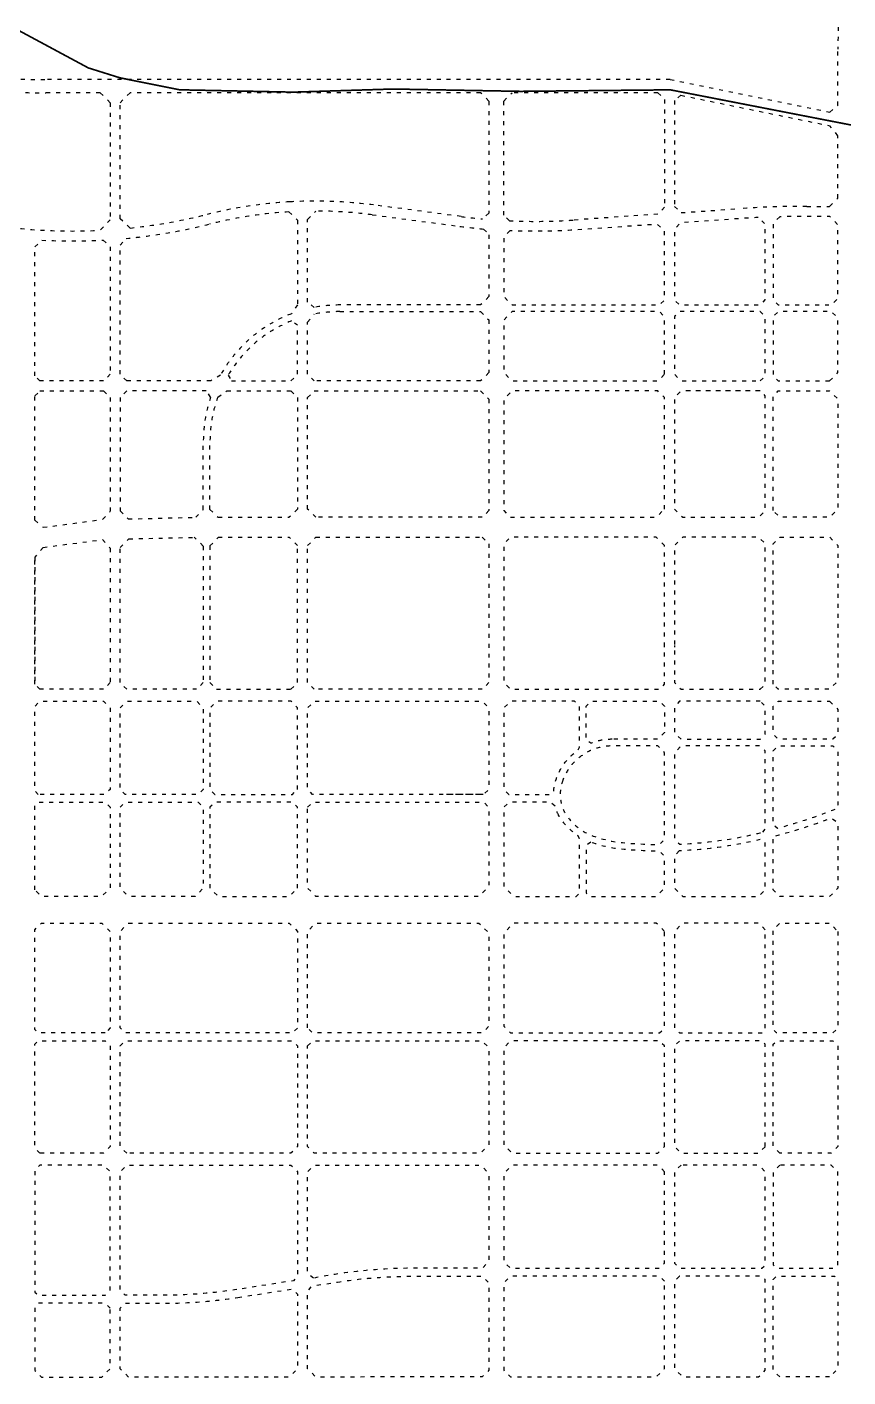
# Model space of a CAD drawing. Header units: millimetres. Extents: x 19715 to 35549, y 3563 to 14826.
# Drawn here: x 24651 to 27119, y 9742 to 13802 of the extents above; entities that cross this region are included whole.
import ezdxf

# ---------------------------------------------------------------- set-up
doc = ezdxf.new("R2010")
doc.units = ezdxf.units.MM
doc.linetypes.add('ACAD_ISO03W100', pattern=[30, 12, -18])
doc.linetypes.add('BORDER', pattern=[44.45, 12.7, -6.35, 12.7, -6.35, 0, -6.35])
doc.layers.get('0').update_dxf_attribs({"color": 9, "linetype": 'ACAD_ISO03W100'})

msp = doc.modelspace()

# ---------------------------------------------------------------- linework, layer by layer
for p, q in [((27088.9, 13565.5), (27088.9, 13735.2)), ((26584.5, 13643.9), (24706.6, 13643.9)), ((26584.5, 13643.9), (27064.4, 13545.6)), ((24870.9, 13603.9), (24707.1, 13603.9)), ((24900.9, 13573.9), (24870.9, 13603.9)), ((24930.9, 13573.9), (24960.9, 13603.9)), ((26014.4, 13603.9), (24960.9, 13603.9)), ((26039.4, 13578.9), (26014.4, 13603.9)), ((26084.4, 13578.9), (26109.4, 13603.9)), ((26547.4, 13603.9), (26109.4, 13603.9)), ((26547.4, 13603.9), (26567.4, 13583.9)), ((24900.9, 13573.9), (24900.9, 13222)), ((24930.9, 13224.3), (24930.9, 13573.9)), ((26039.4, 13578.9), (26039.4, 13242.2)), ((26084.4, 13236.2), (26084.4, 13578.9)), ((26567.4, 13583.9), (26567.4, 13259.8)), ((26617, 13596.4), (26597.4, 13580.4)), ((26597.4, 13580.4), (26597.4, 13261.9)), ((26617, 13596.4), (27064.4, 13504.7)), ((27064.4, 13545.6), (27088.9, 13565.5)), ((27088.9, 13474.7), (27064.4, 13504.7)), ((27088.9, 13287.2), (27088.9, 13474.7)), ((27063.9, 13262.2), (27088.9, 13287.2)), ((25437.9, 13245.6), (25464.4, 13220.7)), ((25955.9, 13231.7), (25692.6, 13266.5)), ((26039.4, 13242.2), (26020, 13224.5)), ((26101, 13218.9), (26084.4, 13236.2)), ((26547.5, 13238.5), (26295.5, 13221.1)), ((26567.4, 13259.8), (26547.5, 13238.5)), ((26597.4, 13261.9), (26617.4, 13243.3)), ((26617.4, 13243.3), (26788.6, 13255)), ((26995.5, 13262.2), (27063.9, 13262.2)), ((25464.4, 13220.7), (25464.4, 12965.7)), ((24674.4, 13140.7), (24695.5, 13160.6)), ((24879.9, 13160.6), (24900.9, 13140.7)), ((24930.9, 13145.9), (24949, 13165.8)), ((24674.4, 12752.2), (24674.4, 13140.7)), ((24900.9, 13140.7), (24900.9, 12757.2)), ((24930.9, 12757.2), (24930.9, 13145.9)), ((25464.4, 12965.7), (25445.6, 12939.1)), ((24689.4, 12737.2), (24674.4, 12752.2)), ((24900.9, 12757.2), (24880.9, 12737.2)), ((24950.9, 12737.2), (24930.9, 12757.2)), ((25232.5, 12754.9), (25203.2, 12737.2)), ((24674.4, 12692.2), (24689.4, 12707.2)), ((24880.9, 12737.2), (24689.4, 12737.2)), ((24689.4, 12707.2), (24880.9, 12707.2)), ((24880.9, 12707.2), (24900.9, 12687.2)), ((24950.9, 12707.2), (24930.9, 12687.2)), ((25203.2, 12737.2), (24950.9, 12737.2)), ((25189.9, 12707.2), (24950.9, 12707.2)), ((25202.9, 12688.4), (25189.9, 12707.2)), ((25224.2, 12688.5), (25251.5, 12707.2)), ((25251.5, 12707.2), (25444.4, 12707.2)), ((25444.4, 12707.2), (25464.4, 12687.2)), ((24900.9, 12687.2), (24900.9, 12344.2)), ((24930.9, 12687.2), (24930.9, 12346.3)), ((25464.4, 12687.2), (25464.4, 12352.2)), ((25180.9, 12350.6), (25180.9, 12555.7)), ((25200.9, 12351.1), (25200.9, 12555.7)), ((24878, 12320.8), (24900.9, 12344.2)), ((24930.9, 12346.3), (24955.3, 12322.4)), ((25158, 12327.2), (25180.9, 12350.6)), ((25200.9, 12351.1), (25225.2, 12327.2)), ((25464.4, 12352.2), (25439.4, 12327.2)), ((25180.9, 12240.6), (25153.6, 12267.2)), ((25200.9, 12241), (25225.9, 12266.5)), ((25464.4, 12242.2), (25439.4, 12267.2)), ((24900.9, 12234.1), (24900.9, 11830.2)), ((24930.9, 11830.2), (24930.9, 12236.2)), ((25180.9, 12240.6), (25180.9, 11830.2)), ((25200.9, 12241), (25200.9, 11830.2)), ((25464.4, 11830.2), (25464.4, 12242.2)), ((24674.4, 11825.2), (24674.4, 12207.6)), ((24689.4, 11810.2), (24674.4, 11825.2)), ((24900.9, 11830.2), (24880.9, 11810.2)), ((24950.9, 11810.2), (24930.9, 11830.2)), ((25180.9, 11830.2), (25160.9, 11810.2)), ((25200.9, 11830.2), (25220.9, 11810.2)), ((25444.4, 11810.2), (25464.4, 11830.2)), ((24880.9, 11810.2), (24689.4, 11810.2)), ((25160.9, 11810.2), (24950.9, 11810.2)), ((25220.9, 11810.2), (25444.4, 11810.2))]:
    msp.add_line(p, q)
at = {"linetype": 'BORDER', "ltscale": 5, "const_width": 5}
msp.add_lwpolyline([(27128, 13506.9), (26584.8, 13612.6), (26135, 13608), (25751.6, 13615), (25450.6, 13605.6), (25109.6, 13612.7), (24930.6, 13648.6), (24835.2, 13678.5), (24616.4, 13796.2)], dxfattribs=at)
at = {"elevation": 82.4, "flags": 128}
msp.add_lwpolyline([(27089.4, 13801.5), (27088.8, 13735.2)], dxfattribs=at)
at = {"flags": 128}
for points in [[(24039.6, 13697.6, -0.094418), (24158.7, 13709.7), (24158.9, 13709.7, -0.000158), (24158.9, 13709.7), (24159.1, 13709.7, -0.000157), (24159.1, 13709.7), (24159.3, 13709.7, -0.000156), (24159.3, 13709.7), (24159.5, 13709.7, -0.000156), (24159.6, 13709.7), (24159.7, 13709.7, -0.000155), (24159.8, 13709.6), (24159.9, 13709.6, -0.000154), (24160, 13709.6), (24160.1, 13709.6, -0.000153), (24160.2, 13709.6), (24160.3, 13709.6, -0.000153), (24160.4, 13709.6), (24160.5, 13709.6, -0.000152), (24160.6, 13709.6), (24160.8, 13709.6, -0.000151), (24160.8, 13709.6), (24161, 13709.5, -0.00015), (24161, 13709.5), (24161.2, 13709.5, -0.000149), (24161.2, 13709.5), (24161.4, 13709.5, -0.000149), (24161.4, 13709.5), (24161.6, 13709.5, -0.000148), (24161.6, 13709.5), (24161.8, 13709.5, -0.000147), (24161.8, 13709.5), (24162, 13709.4, -0.000146), (24162, 13709.4), (24162.2, 13709.4, -0.000145), (24162.2, 13709.4), (24162.4, 13709.4, -0.000145), (24162.4, 13709.4), (24162.6, 13709.4, -0.000144), (24162.6, 13709.4), (24162.8, 13709.4, -0.000143), (24162.8, 13709.4), (24163, 13709.3, -0.000142), (24163, 13709.3), (24163.2, 13709.3, -0.000141), (24163.2, 13709.3), (24163.4, 13709.3, -0.000141), (24163.4, 13709.3), (24163.6, 13709.3, -0.00014), (24163.6, 13709.3), (24163.8, 13709.3, -0.000139), (24163.8, 13709.3), (24164, 13709.2, -0.000138), (24164, 13709.2), (24164.2, 13709.2, -0.000137), (24164.2, 13709.2), (24164.4, 13709.2, -0.000137), (24164.4, 13709.2), (24164.6, 13709.2, -0.000136), (24164.6, 13709.2), (24164.8, 13709.2, -0.000135), (24164.8, 13709.2), (24165, 13709.1, -0.000134), (24165, 13709.1), (24165.2, 13709.1, -0.000133), (24165.2, 13709.1), (24165.4, 13709.1, -0.000133), (24165.4, 13709.1), (24165.6, 13709.1, -0.000132), (24165.6, 13709.1), (24165.8, 13709.1, -0.000131), (24165.8, 13709.1), (24166, 13709, -0.00013), (24166, 13709), (24166.2, 13709, -0.000129), (24166.2, 13709), (24166.4, 13709, -0.000129), (24166.4, 13709), (24166.6, 13709, -0.000128), (24166.6, 13709), (24166.8, 13708.9, -0.000127), (24166.8, 13708.9), (24167, 13708.9, -0.000126), (24167, 13708.9), (24167.2, 13708.9, -0.000125), (24167.2, 13708.9), (24167.4, 13708.9, -0.000125), (24167.4, 13708.9), (24167.6, 13708.9, -0.000124), (24167.6, 13708.9), (24167.8, 13708.8, -0.000123), (24167.8, 13708.8), (24168, 13708.8, -0.000122), (24168, 13708.8), (24168.2, 13708.8, -0.000122), (24168.2, 13708.8), (24168.4, 13708.8, -0.000121), (24168.4, 13708.8), (24168.6, 13708.7, -0.00012), (24168.6, 13708.7), (24168.8, 13708.7, -0.000119), (24168.8, 13708.7), (24169, 13708.7, -0.000118), (24169, 13708.7), (24169.2, 13708.7, -0.000118), (24169.2, 13708.7), (24169.4, 13708.7, -0.000117), (24169.4, 13708.7), (24169.6, 13708.6, -0.000116), (24169.6, 13708.6), (24169.8, 13708.6, -0.000115), (24169.8, 13708.6), (24170, 13708.6, -0.000114), (24170, 13708.6), (24170.2, 13708.6, -0.000114), (24170.2, 13708.6), (24170.4, 13708.5, -0.000113), (24170.4, 13708.5), (24170.6, 13708.5, -0.000112), (24170.6, 13708.5), (24170.8, 13708.5, -0.000111), (24170.8, 13708.5), (24170.9, 13708.5, -0.00011), (24171, 13708.5), (24171.1, 13708.4, -0.00011), (24171.2, 13708.4), (24171.3, 13708.4, -0.000109), (24171.4, 13708.4), (24171.5, 13708.4, -0.000108), (24171.6, 13708.4), (24171.7, 13708.4, -0.000107), (24171.8, 13708.4), (24171.9, 13708.3, -0.000106), (24171.9, 13708.3), (24172.1, 13708.3, -0.000106), (24172.1, 13708.3), (24172.3, 13708.3, -0.000105), (24172.3, 13708.3), (24172.5, 13708.3, -0.000104), (24172.5, 13708.3), (24172.7, 13708.2, -0.000103), (24172.7, 13708.2), (24172.9, 13708.2, -0.000102), (24172.9, 13708.2), (24173.1, 13708.2, -0.000102), (24173.1, 13708.2), (24173.3, 13708.2, -0.000101), (24173.3, 13708.2), (24173.5, 13708.1, -0.0001), (24173.5, 13708.1), (24173.7, 13708.1, -0.000099), (24173.7, 13708.1), (24173.9, 13708.1, -0.000098), (24173.9, 13708.1), (24174.1, 13708.1, -0.000098), (24174.1, 13708.1), (24174.3, 13708, -0.000097), (24174.3, 13708), (24174.5, 13708, -0.000096), (24174.5, 13708), (24174.7, 13708, -0.000095), (24174.7, 13708), (24174.9, 13708, -0.000095), (24174.9, 13708), (24175.1, 13707.9, -0.000094), (24175.1, 13707.9), (24175.3, 13707.9, -0.000093), (24175.3, 13707.9), (24175.5, 13707.9, -0.000092), (24175.5, 13707.9), (24175.7, 13707.9, -0.000091), (24175.7, 13707.9), (24175.9, 13707.8, -0.000091), (24175.9, 13707.8), (24176.1, 13707.8, -0.00009), (24176.1, 13707.8), (24176.3, 13707.8, -0.000089), (24176.3, 13707.8), (24176.5, 13707.8, -0.000088), (24176.5, 13707.8), (24176.7, 13707.7, -0.000087), (24176.7, 13707.7), (24176.9, 13707.7, -0.000087), (24176.9, 13707.7), (24177.1, 13707.7, -0.000086), (24177.1, 13707.7), (24177.3, 13707.7, -0.000085), (24177.3, 13707.7), (24177.4, 13707.6, -0.000084), (24177.5, 13707.6), (24177.6, 13707.6, -0.000083), (24177.6, 13707.6), (24177.8, 13707.6, -0.000083), (24177.8, 13707.6), (24178, 13707.6, -0.000082), (24178, 13707.6), (24178.2, 13707.5, -0.000081), (24178.2, 13707.5), (24178.4, 13707.5, -0.00008), (24178.4, 13707.5), (24178.6, 13707.5, -0.000079), (24178.6, 13707.5), (24178.8, 13707.5, -0.000079), (24178.8, 13707.5), (24179, 13707.4, -0.000078), (24179, 13707.4), (24179.2, 13707.4, -0.000077), (24179.2, 13707.4), (24179.4, 13707.4, -0.000076), (24179.4, 13707.4), (24179.6, 13707.3, -0.000075), (24179.6, 13707.3), (24179.8, 13707.3, -0.000075), (24179.8, 13707.3), (24180, 13707.3, -0.000074), (24180, 13707.3), (24180.2, 13707.3, -0.000073), (24180.2, 13707.3), (24180.4, 13707.2, -0.000072), (24180.4, 13707.2), (24180.6, 13707.2, -0.000071), (24180.6, 13707.2), (24180.8, 13707.2, -0.000071), (24180.8, 13707.2), (24181, 13707.2, -0.00007), (24181, 13707.2), (24181.2, 13707.1, -0.000069), (24181.2, 13707.1), (24181.3, 13707.1, -0.000068), (24181.4, 13707.1), (24181.5, 13707.1, -0.000068), (24181.5, 13707.1), (24181.7, 13707.1, -0.000067), (24181.7, 13707.1), (24181.9, 13707, -0.000066), (24181.9, 13707), (24182.1, 13707, -0.000065), (24182.1, 13707), (24182.3, 13707, -0.000064), (24182.3, 13707), (24182.5, 13706.9, -0.000064), (24182.5, 13706.9), (24182.7, 13706.9, -0.000063), (24182.7, 13706.9), (24182.9, 13706.9, -0.000062), (24182.9, 13706.9), (24183.1, 13706.9, -0.000061), (24183.1, 13706.9), (24183.3, 13706.8, -0.00006), (24183.3, 13706.8), (24183.5, 13706.8, -0.00006), (24183.5, 13706.8), (24183.7, 13706.8, -0.000059), (24183.7, 13706.8), (24183.9, 13706.8, -0.000058), (24183.9, 13706.8), (24184.1, 13706.7, -0.000057), (24184.1, 13706.7), (24184.3, 13706.7, -0.000056), (24184.3, 13706.7), (24184.4, 13706.7, -0.000056), (24184.4, 13706.7), (24184.6, 13706.6, -0.000055), (24184.6, 13706.6), (24184.8, 13706.6, -0.000054), (24184.8, 13706.6), (24185, 13706.6, -0.000053), (24185, 13706.6), (24185.2, 13706.6, -0.000052), (24185.2, 13706.6), (24185.4, 13706.5, -0.000052), (24185.4, 13706.5), (24185.6, 13706.5, -0.000051), (24185.6, 13706.5), (24185.8, 13706.5, -0.00005), (24185.8, 13706.5), (24186, 13706.4, -0.000049), (24186, 13706.4), (24186.2, 13706.4, -0.000048), (24186.2, 13706.4), (24186.4, 13706.4, -0.000048), (24186.4, 13706.4), (24186.6, 13706.4, -0.000047), (24186.6, 13706.4), (24186.8, 13706.3, -0.000046), (24186.8, 13706.3), (24186.9, 13706.3, -0.000045), (24187, 13706.3), (24187.1, 13706.3, -0.000044), (24187.1, 13706.3), (24187.3, 13706.2, -0.000044), (24187.3, 13706.2), (24187.5, 13706.2, -0.000043), (24187.5, 13706.2), (24187.7, 13706.2, -0.000042), (24187.7, 13706.2), (24187.9, 13706.2, -0.000041), (24187.9, 13706.2), (24188.1, 13706.1, -0.000041), (24188.1, 13706.1), (24188.3, 13706.1, -0.00004), (24188.3, 13706.1), (24188.5, 13706.1, -0.000039), (24188.5, 13706.1), (24188.7, 13706.1, -0.000038), (24188.7, 13706.1), (24188.9, 13706, -0.000037), (24188.9, 13706), (24189.1, 13706, -0.000037), (24189.1, 13706), (24189.3, 13706, -0.000036), (24189.3, 13706), (24189.4, 13705.9, -0.000035), (24189.4, 13705.9), (24189.6, 13705.9, -0.000034), (24189.6, 13705.9), (24189.8, 13705.9, -0.000033), (24189.8, 13705.9), (24190, 13705.9, -0.000033), (24190, 13705.9), (24190.2, 13705.8, -0.000032), (24190.2, 13705.8), (24190.4, 13705.8, -0.000031), (24190.4, 13705.8), (24190.6, 13705.8, -0.00003), (24190.6, 13705.8), (24190.8, 13705.7, -0.000029), (24190.8, 13705.7), (24191, 13705.7, -0.000029), (24191, 13705.7), (24191.2, 13705.7, -0.000028), (24191.2, 13705.7), (24191.4, 13705.7, -0.000027), (24191.4, 13705.7), (24191.5, 13705.6, -0.000026), (24191.5, 13705.6), (24191.7, 13705.6, -0.000025), (24191.7, 13705.6), (24191.9, 13705.6, -0.000025), (24191.9, 13705.6), (24192.1, 13705.5, -0.000024), (24192.1, 13705.5), (24192.3, 13705.5, -0.000023), (24192.3, 13705.5), (24192.5, 13705.5, -0.000022), (24192.5, 13705.5), (24192.7, 13705.5, -0.000021), (24192.7, 13705.5), (24192.9, 13705.4, -0.000021), (24192.9, 13705.4), (24193.1, 13705.4, -0.00002), (24193.1, 13705.4), (24193.3, 13705.4, -0.000019), (24193.3, 13705.4), (24193.4, 13705.3, -0.000018), (24193.4, 13705.3), (24193.6, 13705.3, -0.000017), (24193.6, 13705.3), (24193.8, 13705.3, -0.000017), (24193.8, 13705.3), (24194, 13705.3, -0.000016), (24194, 13705.3), (24194.2, 13705.2, -0.000015), (24194.2, 13705.2), (24194.4, 13705.2, -0.000014), (24194.4, 13705.2), (24194.6, 13705.2, -0.000014), (24194.6, 13705.2), (24194.8, 13705.1, -0.000013), (24194.8, 13705.1), (24195, 13705.1, -0.000012), (24195, 13705.1), (24195.2, 13705.1, -0.000011), (24195.2, 13705.1), (24195.3, 13705.1, -0.00001), (24195.3, 13705.1), (24195.5, 13705, -0.00001), (24195.5, 13705), (24195.7, 13705, -0.000009), (24195.7, 13705), (24195.9, 13705, -0.000008), (24195.9, 13705), (24196.1, 13704.9, -0.000007), (24196.1, 13704.9), (24196.3, 13704.9, -0.000006), (24196.3, 13704.9), (24196.5, 13704.9, -0.000006), (24196.5, 13704.9), (24196.7, 13704.9, -0.000005), (24196.7, 13704.9), (24196.9, 13704.8, -0.000004), (24196.9, 13704.8), (24197, 13704.8, -0.000003), (24197, 13704.8), (24197.2, 13704.8, -0.000002), (24197.2, 13704.8), (24197.4, 13704.7, -0.000002), (24197.4, 13704.7), (24197.6, 13704.7), (24197.8, 13704.7), (24526.2, 13655, 0.037587), (24673, 13643.9), (24706.6, 13643.9)], [(24052.5, 13659.7, -0.092998), (24155.3, 13669.9), (24155.4, 13669.9), (24155.6, 13669.9), (24155.8, 13669.8), (24156, 13669.8), (24156.2, 13669.8), (24156.3, 13669.8), (24156.5, 13669.8), (24156.7, 13669.8), (24156.9, 13669.7), (24157, 13669.7), (24157.2, 13669.7), (24157.4, 13669.7), (24157.6, 13669.7), (24157.8, 13669.7), (24157.9, 13669.6), (24158.1, 13669.6), (24158.3, 13669.6), (24158.5, 13669.6), (24158.6, 13669.6), (24158.8, 13669.6), (24159, 13669.5), (24159.2, 13669.5), (24159.4, 13669.5), (24159.5, 13669.5), (24159.7, 13669.5), (24159.9, 13669.5), (24160.1, 13669.4), (24160.3, 13669.4), (24160.4, 13669.4), (24160.6, 13669.4), (24160.8, 13669.4), (24161, 13669.3), (24161.1, 13669.3), (24161.3, 13669.3), (24161.5, 13669.3), (24161.7, 13669.3), (24161.9, 13669.2), (24162, 13669.2), (24162.2, 13669.2), (24162.4, 13669.2), (24162.6, 13669.2), (24162.8, 13669.1), (24162.9, 13669.1), (24163.1, 13669.1), (24163.3, 13669.1), (24163.5, 13669.1), (24163.7, 13669), (24163.8, 13669), (24164, 13669), (24164.2, 13669), (24164.4, 13669), (24164.6, 13668.9), (24164.7, 13668.9), (24164.9, 13668.9), (24165.1, 13668.9), (24165.3, 13668.9), (24165.5, 13668.8), (24165.6, 13668.8), (24165.8, 13668.8), (24166, 13668.8), (24166.2, 13668.7), (24166.4, 13668.7), (24166.5, 13668.7), (24166.7, 13668.7), (24166.9, 13668.7), (24167.1, 13668.6), (24167.3, 13668.6), (24167.4, 13668.6), (24167.6, 13668.6), (24167.8, 13668.6), (24168, 13668.5), (24168.2, 13668.5), (24168.4, 13668.5), (24168.5, 13668.5), (24168.7, 13668.4), (24168.9, 13668.4), (24169.1, 13668.4), (24169.3, 13668.4), (24169.4, 13668.3), (24169.6, 13668.3), (24169.8, 13668.3), (24170, 13668.3), (24170.2, 13668.3), (24170.3, 13668.2), (24170.5, 13668.2), (24170.7, 13668.2), (24170.9, 13668.2), (24171.1, 13668.1), (24171.3, 13668.1), (24171.4, 13668.1), (24171.6, 13668.1), (24171.8, 13668), (24172, 13668), (24172.2, 13668), (24172.4, 13668), (24172.5, 13667.9), (24172.7, 13667.9), (24172.9, 13667.9), (24173.1, 13667.9), (24173.3, 13667.8), (24173.4, 13667.8), (24173.6, 13667.8), (24173.8, 13667.8), (24174, 13667.7), (24174.2, 13667.7), (24174.4, 13667.7), (24174.5, 13667.7), (24174.7, 13667.6), (24174.9, 13667.6), (24175.1, 13667.6), (24175.3, 13667.6), (24175.5, 13667.5), (24175.6, 13667.5), (24175.8, 13667.5), (24176, 13667.5), (24176.2, 13667.4), (24176.4, 13667.4), (24176.6, 13667.4), (24176.7, 13667.4), (24176.9, 13667.3), (24177.1, 13667.3), (24177.3, 13667.3), (24177.5, 13667.3), (24177.7, 13667.2), (24177.8, 13667.2), (24178, 13667.2), (24178.2, 13667.2), (24178.4, 13667.1), (24178.6, 13667.1), (24178.8, 13667.1), (24179, 13667), (24179.1, 13667), (24179.3, 13667), (24179.5, 13667), (24179.7, 13666.9), (24179.9, 13666.9), (24180.1, 13666.9), (24180.2, 13666.9), (24180.4, 13666.8), (24180.6, 13666.8), (24180.8, 13666.8), (24181, 13666.8), (24181.2, 13666.7), (24181.4, 13666.7), (24181.5, 13666.7), (24181.7, 13666.6), (24181.9, 13666.6), (24182.1, 13666.6), (24182.3, 13666.6), (24182.5, 13666.5), (24182.6, 13666.5), (24182.8, 13666.5), (24183, 13666.5), (24183.2, 13666.4), (24183.4, 13666.4), (24183.6, 13666.4), (24183.8, 13666.3), (24183.9, 13666.3), (24184.1, 13666.3), (24184.3, 13666.3), (24184.5, 13666.2), (24184.7, 13666.2), (24184.9, 13666.2), (24185.1, 13666.1), (24185.3, 13666.1), (24185.4, 13666.1), (24185.6, 13666.1), (24185.8, 13666), (24186, 13666), (24186.2, 13666), (24186.4, 13666), (24186.6, 13665.9), (24186.7, 13665.9), (24186.9, 13665.9), (24187.1, 13665.8), (24187.3, 13665.8), (24187.5, 13665.8), (24187.7, 13665.8), (24187.9, 13665.7), (24188.1, 13665.7), (24188.2, 13665.7), (24188.4, 13665.6), (24188.6, 13665.6), (24188.8, 13665.6), (24189, 13665.6), (24189.2, 13665.5), (24189.4, 13665.5), (24189.6, 13665.5), (24189.7, 13665.4), (24189.9, 13665.4), (24190.1, 13665.4), (24190.3, 13665.4), (24190.5, 13665.3), (24190.7, 13665.3), (24190.9, 13665.3), (24191.1, 13665.2), (24191.2, 13665.2), (24191.4, 13665.2), (24191.6, 13665.2), (24191.8, 13665.1), (24520.2, 13615.4, 0.037587), (24673, 13603.9), (24707.1, 13603.9)], [(26102.8, 13188.8), (26084.4, 13171.2), (26084.4, 12990.7), (26109.4, 12965.7), (26552.4, 12965.7), (26567.4, 12980.7), (26567.4, 13188.3), (26546.1, 13208.3), (26297.5, 13191.2, -0.028132), (26102.8, 13188.8)], [(26849.5, 13228.6, 0.004931), (26790.7, 13225.1), (26616.1, 13213.1), (26597.4, 13193.2), (26597.4, 12980.7), (26612.4, 12965.7), (26855.4, 12965.7), (26870.4, 12980.7), (26870.4, 13208.6), (26849.5, 13228.6)], [(26913.9, 13231), (26894.4, 13211), (26894.4, 12980.7), (26909.4, 12965.7), (27068.9, 12965.7), (27088.9, 12985.7), (27088.9, 13207.2), (27063.9, 13232.2), (26995.5, 13232.2, 0.006837), (26913.9, 13231)], [(26307.9, 11627.6), (26312.2, 11635.8), (26312.2, 11759.2), (26297.2, 11774.2), (26104.4, 11774.2), (26084.4, 11754.2), (26084.4, 11509.2), (26099.4, 11494.2), (26224.2, 11494.2), (26234.2, 11503.5, -0.076386), (26243.2, 11544, -0.152284), (26307.9, 11627.6)], [(26409.6, 11659.7, 0.092264), (26345.8, 11647.8), (26332.2, 11657.1), (26332.2, 11759.2), (26347.2, 11774.2), (26552.4, 11774.2), (26567.4, 11759.2), (26567.4, 11679.7), (26547.4, 11659.7), (26409.6, 11659.7)], [(26262, 11536.9, 0.216004), (26266.8, 11440.6, 0.156258), (26343.2, 11372.5, 0.056444), (26424.9, 11350.7, 0.025519), (26552.3, 11343.4), (26567.4, 11358.4), (26567.4, 11619.7), (26547.4, 11639.7), (26409.6, 11639.7, 0.313594), (26262, 11536.9)], [(26862.9, 11380.5), (26870.4, 11390.2), (26870.4, 11624.7), (26855.4, 11639.7), (26617.4, 11639.7), (26597.4, 11619.7), (26597.4, 11359.5), (26613.1, 11344.5, 0.050528), (26862.9, 11380.5)], [(27079.4, 11448.5, -0.029336), (26907, 11391.8), (26894.4, 11401.5), (26894.4, 11624.7), (26909.4, 11639.7), (27073.9, 11639.7), (27088.9, 11624.7), (27088.9, 11462.5), (27079.4, 11448.5)], [(26249.2, 11431.1, -0.054806), (26238.4, 11459), (26223.9, 11470.2), (26099.4, 11470.2), (26084.4, 11455.2), (26084.4, 11217.2), (26114.4, 11187.2), (26302.2, 11187.2), (26312.2, 11197.2), (26312.2, 11360.9), (26307.7, 11369.3, -0.114934), (26249.2, 11431.1)], [(26901.9, 11369.8, 0.027899), (27068.6, 11422.9), (27088.9, 11408.9), (27088.9, 11212.2), (27063.9, 11187.2), (26914.4, 11187.2), (26894.4, 11207.2), (26894.4, 11360.2), (26901.9, 11369.8)], [(26345.6, 11350.3), (26332.2, 11340.9), (26332.2, 11197.2), (26342.2, 11187.2), (26542.4, 11187.2), (26567.4, 11212.2), (26567.4, 11308.4), (26552.5, 11323.4, -0.025657), (26422.3, 11330.9, -0.05013), (26345.6, 11350.3)], [(26611.8, 11324.4), (26597.4, 11309.5), (26597.4, 11212.2), (26622.4, 11187.2), (26850.4, 11187.2), (26870.4, 11207.2), (26870.4, 11349.1), (26858.1, 11358.8, -0.048993), (26611.8, 11324.4)], [(25281.3, 10005.2, -0.038344), (25054, 9987.8), (24945.9, 9987.8), (24930.9, 10002.8), (24930.9, 10359.2), (24950.9, 10379.2), (25444.4, 10379.2), (25464.4, 10359.2), (25464.4, 10046.4), (25451.7, 10031.6), (25281.3, 10005.2)], [(25512.4, 10039.3), (25494.4, 10054.1), (25494.4, 10359.2), (25514.4, 10379.2), (26014.4, 10379.2), (26039.4, 10354.2), (26039.4, 10089.2), (26019.4, 10069.2), (25811.2, 10069.2, 0.049765), (25512.4, 10039.3)], [(25583.9, 10027.7, -0.038344), (25811.2, 10045.2), (26019.4, 10045.2), (26039.4, 10025.2), (26039.4, 9762.3), (26019.4, 9742.3), (25519.4, 9742.2), (25494.4, 9767.2), (25494.4, 10001), (25507.2, 10015.8), (25583.9, 10027.7)], [(25284.9, 9981.5), (25447.2, 10006.6), (25464.4, 9991.7), (25464.4, 9767.2), (25439.4, 9742.2), (24955.9, 9742.2), (24930.9, 9767.2), (24930.9, 9948.8), (24945.9, 9963.8), (25054, 9963.8, 0.038344), (25284.9, 9981.5)]]:
    msp.add_lwpolyline(points, format="xyb", dxfattribs=at)
for points in [[(25514, 12958.4), (25494.4, 12974.2), (25494.4, 13223), (25519.5, 13248, -0.032396), (25688.7, 13236.8), (25952, 13202, 0.010409), (26023.7, 13194.1), (26039.4, 13176.9), (26039.4, 12990.7), (26014.4, 12965.7), (25590.9, 12965.7, 0.047183), (25514, 12958.4)], [(25445.7, 12917.6, 0.164986), (25255.4, 12754.6), (25265.7, 12737.2), (25444.4, 12737.2), (25464.4, 12757.2), (25464.4, 12904.6), (25445.7, 12917.6)], [(25513.9, 12938, -0.04967), (25590.9, 12945.7), (26014.4, 12945.7), (26039.4, 12920.7), (26039.4, 12762.2), (26014.4, 12737.2), (25514.4, 12737.2), (25494.4, 12757.2), (25494.4, 12913.6), (25513.9, 12938)]]:
    msp.add_lwpolyline(points, format="xyb")
for points in [[(24900.9, 13222), (24871, 13190.2)], [(24960.8, 13197.1), (24930.9, 13224.3)], [(24699.2, 12236.4), (24674.4, 12207.6)], [(26021.9, 11494.2), (25509.4, 11494.2), (25494.4, 11509.2), (25494.4, 11754.2), (25514.4, 11774.2), (26019.4, 11774.2), (26039.4, 11754.2), (26039.4, 11509.2), (26024.4, 11494.2), (25911.9, 11494.2)]]:
    msp.add_lwpolyline(points, dxfattribs=at)
for points in [[(26567.4, 12757.2), (26567.4, 12930.7), (26552.4, 12945.7), (26109.4, 12945.7), (26084.4, 12920.7), (26084.4, 12762.2), (26109.4, 12737.2), (26547.4, 12737.2)], [(26855.4, 12737.2), (26870.4, 12752.2), (26870.4, 12930.7), (26855.4, 12945.7), (26612.4, 12945.7), (26597.4, 12930.7), (26597.4, 12757.2), (26617.4, 12737.2)], [(27063.9, 12737.2), (27088.9, 12762.2), (27088.9, 12925.7), (27068.9, 12945.7), (26909.4, 12945.7), (26894.4, 12930.7), (26894.4, 12752.2), (26909.4, 12737.2)], [(26567.4, 12352.2), (26567.4, 12687.2), (26547.4, 12707.2), (26109.4, 12707.2), (26084.4, 12682.2), (26084.4, 12347.2), (26104.4, 12327.2), (26542.4, 12327.2)], [(26597.4, 12352.2), (26622.4, 12327.2), (26850.4, 12327.2), (26870.4, 12347.2), (26870.4, 12692.2), (26855.4, 12707.2), (26617.4, 12707.2), (26597.4, 12687.2)], [(26894.4, 12347.2), (26894.4, 12692.2), (26909.4, 12707.2), (27063.9, 12707.2), (27088.9, 12682.2), (27088.9, 12352.2), (27063.9, 12327.2), (26914.4, 12327.2)], [(26567.4, 12242.2), (26542.4, 12267.2), (26104.4, 12267.2), (26084.4, 12247.2), (26084.4, 11830.2), (26104.4, 11810.2), (26552.4, 11810.2), (26567.4, 11825.2)], [(26855.4, 11810.2), (26870.4, 11825.2), (26870.4, 12247.2), (26850.4, 12267.2), (26622.4, 12267.2), (26597.4, 12242.2), (26597.4, 11830.2), (26597.4, 11830.2), (26617.4, 11810.2)], [(26894.4, 11825.2), (26894.4, 12247.2), (26914.4, 12267.2), (27063.9, 12267.2), (27088.9, 12242.2), (27088.9, 11835.2), (27063.9, 11810.2), (26909.4, 11810.2)], [(24684.4, 11494.2), (24674.4, 11504.2), (24674.4, 11759.2), (24689.4, 11774.2), (24880.9, 11774.2), (24900.9, 11754.2), (24900.9, 11509.2), (24885.9, 11494.2)], [(24930.9, 11754.2), (24950.9, 11774.2), (25160.9, 11774.2), (25180.9, 11754.2), (25180.9, 11509.2), (25165.9, 11494.2), (24945.9, 11494.2), (24930.9, 11509.2)], [(25464.4, 11509.2), (25464.4, 11754.2), (25444.4, 11774.2), (25220.9, 11774.2), (25200.9, 11754.2), (25200.9, 11509.2), (25215.9, 11494.2), (25449.4, 11494.2)], [(26855.4, 11774.2), (26612.4, 11774.2), (26597.4, 11759.2), (26597.4, 11679.7), (26617.4, 11659.7), (26855.4, 11659.7), (26870.4, 11674.7), (26870.4, 11759.2)], [(27063.9, 11774.2), (27088.9, 11749.2), (27088.9, 11674.7), (27073.9, 11659.7), (26909.4, 11659.7), (26894.4, 11674.7), (26894.4, 11759.2), (26909.4, 11774.2)], [(24674.4, 11207.2), (24674.4, 11460.2), (24684.4, 11470.2), (24885.9, 11470.2), (24900.9, 11455.2), (24900.9, 11212.2), (24875.9, 11187.2), (24694.4, 11187.2)], [(24930.9, 11455.2), (24945.9, 11470.2), (25165.9, 11470.2), (25180.9, 11455.2), (25180.9, 11212.2), (25155.9, 11187.2), (24955.9, 11187.2), (24930.9, 11212.2)], [(25464.4, 11212.2), (25464.4, 11455.2), (25449.4, 11470.2), (25215.9, 11470.2), (25200.9, 11455.2), (25200.9, 11212.2), (25225.9, 11187.2), (25439.4, 11187.2)], [(25494.4, 11455.2), (25509.4, 11470.2), (26024.4, 11470.2), (26039.4, 11455.2), (26039.4, 11217.2), (26009.4, 11187.2), (25519.4, 11187.2), (25494.4, 11212.2)], [(24885.9, 10776.7), (24684.4, 10776.7), (24674.4, 10786.7), (24674.4, 11087.2), (24694.4, 11107.2), (24875.9, 11107.2), (24900.9, 11082.2), (24900.9, 10791.7)], [(24955.9, 11107.2), (25439.4, 11107.2), (25464.4, 11082.2), (25464.4, 10791.7), (25449.4, 10776.7), (24945.9, 10776.7), (24930.9, 10791.7), (24930.9, 11082.2)], [(25494.4, 10791.7), (25494.4, 11082.2), (25519.4, 11107.2), (26009.4, 11107.2), (26039.4, 11077.2), (26039.4, 10796.7), (26019.4, 10776.7), (25509.4, 10776.7)], [(26567.4, 11082.2), (26542.4, 11107.2), (26114.4, 11107.2), (26084.4, 11077.2), (26084.4, 10796.7), (26104.4, 10776.7), (26552.4, 10776.7), (26567.4, 10791.7)], [(26870.4, 11087.2), (26850.4, 11107.2), (26622.4, 11107.2), (26597.4, 11082.2), (26597.4, 10791.7), (26612.4, 10776.7), (26860.4, 10776.7), (26870.4, 10786.7)], [(27088.9, 11082.2), (27088.9, 10791.7), (27073.9, 10776.7), (26904.4, 10776.7), (26894.4, 10786.7), (26894.4, 11087.2), (26914.4, 11107.2), (27063.9, 11107.2)], [(24689.4, 10415.2), (24674.4, 10430.2), (24674.4, 10742.7), (24684.4, 10752.7), (24885.9, 10752.7), (24900.9, 10737.7), (24900.9, 10435.2), (24880.9, 10415.2)], [(24950.9, 10415.2), (24930.9, 10435.2), (24930.9, 10737.7), (24945.9, 10752.7), (25449.4, 10752.7), (25464.4, 10737.7), (25464.4, 10435.2), (25444.4, 10415.2)], [(25494.4, 10737.7), (25509.4, 10752.7), (26019.4, 10752.7), (26039.4, 10732.7), (26039.4, 10440.2), (26014.4, 10415.2), (25514.4, 10415.2), (25494.4, 10435.2)], [(26567.4, 10435.2), (26567.4, 10737.7), (26552.4, 10752.7), (26104.4, 10752.7), (26084.4, 10732.7), (26084.4, 10440.2), (26109.4, 10415.2), (26547.4, 10415.2)], [(26870.4, 10435.2), (26870.4, 10742.7), (26860.4, 10752.7), (26612.4, 10752.7), (26597.4, 10737.7), (26597.4, 10435.2), (26617.4, 10415.2), (26850.4, 10415.2)], [(26914.4, 10415.2), (26894.4, 10435.2), (26894.4, 10742.7), (26904.4, 10752.7), (27073.9, 10752.7), (27088.9, 10737.7), (27088.9, 10435.2), (27068.9, 10415.2)], [(24900.9, 10002.8), (24900.9, 10359.2), (24880.9, 10379.2), (24689.4, 10379.2), (24674.4, 10364.2), (24674.4, 9997.8), (24684.4, 9987.8), (24885.9, 9987.8)], [(26567.4, 10359.2), (26547.4, 10379.2), (26109.4, 10379.2), (26084.4, 10354.2), (26084.4, 10089.2), (26104.4, 10069.2), (26552.4, 10069.2), (26567.4, 10084.2)], [(26617.4, 10379.2), (26597.4, 10359.2), (26597.4, 10084.2), (26612.4, 10069.2), (26860.4, 10069.2), (26870.4, 10079.2), (26870.4, 10359.2), (26850.4, 10379.2)], [(26914.4, 10379.2), (26894.4, 10359.2), (26894.4, 10079.2), (26904.4, 10069.2), (27078.9, 10069.2), (27088.9, 10079.2), (27088.9, 10359.2), (27068.9, 10379.2)], [(26567.4, 10030.2), (26552.4, 10045.2), (26104.4, 10045.2), (26084.4, 10025.2), (26084.4, 9762.3), (26104.4, 9742.3), (26542.4, 9742.3), (26567.4, 9767.3)], [(26612.4, 10045.2), (26597.4, 10030.2), (26597.4, 9767.3), (26622.4, 9742.3), (26850.4, 9742.3), (26870.4, 9762.3), (26870.4, 10035.2), (26860.4, 10045.2)], [(27063.9, 9742.3), (26914.4, 9742.3), (26894.4, 9762.3), (26894.4, 10035.2), (26904.4, 10045.2), (27078.9, 10045.2), (27088.9, 10035.2), (27088.9, 9767.3)], [(24900.9, 9948.8), (24885.9, 9963.8), (24684.4, 9963.8), (24674.4, 9953.8), (24674.4, 9762.2), (24694.4, 9742.2), (24875.9, 9742.2), (24900.9, 9767.2)]]:
    msp.add_lwpolyline(points, close=True, dxfattribs=at)
for points in [[(25494.4, 12352.2), (25494.4, 12687.2), (25514.4, 12707.2), (26014.4, 12707.2), (26039.4, 12682.2), (26039.4, 12347.2), (26019.4, 12327.2), (25519.4, 12327.2)], [(25494.4, 11830.2), (25494.4, 12242.2), (25519.4, 12267.2), (26019.4, 12267.2), (26039.4, 12247.2), (26039.4, 11830.2), (26019.4, 11810.2), (25514.4, 11810.2)]]:
    msp.add_lwpolyline(points, close=True)
for points in [[(26855.4, 12707.2), (26617.4, 12707.2)], [(24674.4, 12318.4), (24674.4, 12692.2)], [(24674.4, 12318.4), (24699.2, 12297.1)], [(24699.2, 12297.1), (24878, 12320.8)], [(24955.3, 12322.4), (25158, 12327.2)], [(25225.2, 12327.2), (25439.4, 12327.2)], [(24699.3, 12236.6), (24878.2, 12260.2)], [(24878.2, 12260.2), (24900.9, 12234.1)], [(24930.9, 12236.2), (24956.7, 12262.4)], [(24956.7, 12262.4), (25159.4, 12267.2)], [(25225.2, 12267.2), (25439.4, 12267.2)], [(24674.4, 12207.6), (24674.4, 11825.2)], [(26567.4, 11937.2), (26567.4, 11942.2)], [(26597.4, 11942.2), (26597.4, 11937.2)]]:
    msp.add_lwpolyline(points)
for centre, radius, start, end in [((25517.3, 11938.3), 1339.7, 93.2699, 104.0506), ((25517.3, 11938.3), 1339.7, 82.4816, 93.2699), ((24787.8, 14853.1), 1665, 275.9638, 284.0506), ((25517.3, 11938.3), 1309.7, 93.4738, 104.0506), ((26995.5, 10247.2), 3015, 90, 93.9348), ((24787.8, 14853.1), 1665, 261.5196, 272.8636), ((24787.8, 14853.1), 1695, 275.4581, 284.0506), ((26178.6, 14919.3), 1702.2, 262.4816, 264.653), ((26178.6, 14919.3), 1702.2, 267.3846, 273.9348), ((24787.8, 14853.1), 1695, 266.879, 273.1128), ((25590.9, 12555.7), 410, 110.7536, 150.9296), ((25590.9, 12555.7), 410, 161.1097, 180), ((25590.9, 12555.7), 390, 160.0798, 180)]:
    msp.add_arc(centre, radius, start, end)

doc.saveas('drawing.dxf')
